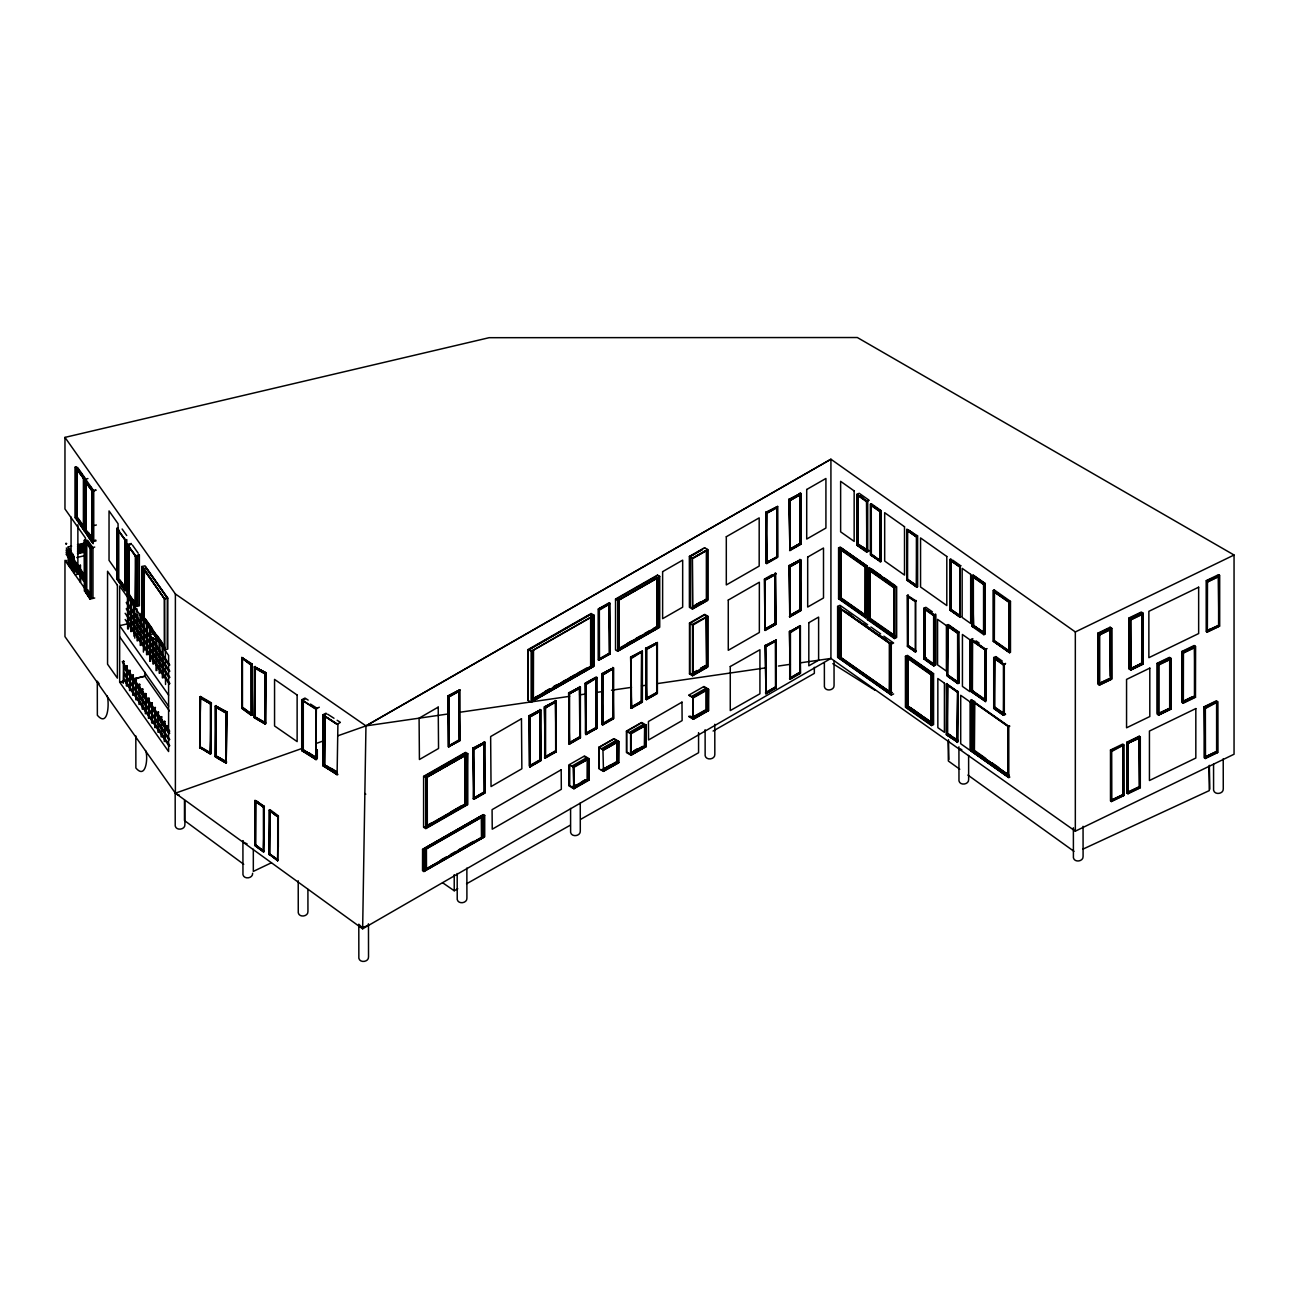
<?xml version="1.0" encoding="UTF-8"?>
<svg xmlns="http://www.w3.org/2000/svg" width="1299" height="1299" viewBox="0 0 1299 1299"><rect width="100%" height="100%" fill="white"/><g stroke="black" fill="none" stroke-linecap="round" stroke-linejoin="round"><path stroke-width="1.5" d="M85.961 539.799L84.403 540.173L84.403 591.094L85.961 590.72M89.988 548.373L91.109 548.292L91.109 598.043L89.988 598.742L84.711 590.769L84.451 540.53M90.037 596.517L85.734 590.412L85.734 540.66L84.744 540.855M94.713 598.011L90.037 599.099L90.037 548.178L94.713 547.074M92.976 597.621L92.976 547.853L87.585 540.222M168.594 706.153L168.594 655.443L119.654 586.028L119.67 682.154L168.594 751.536L168.594 706.153L119.67 636.77M1129.058 668.888L1129.058 617.967L1141.35 612.024L1143.088 613.209L1143.088 664.146L1130.796 670.089L1129.058 668.855M1130.926 669.748L1142.941 663.935L1130.926 669.748L1130.52 619.282M337.789 735.819L365.961 725.881L830.922 459.229L830.922 658.447L362.648 928.817L365.961 725.881L175.381 593.968L64.966 437.39L489.138 337.691L857.34 337.529L1234.05 555.014L1234.05 754.232L1075.328 831.165L830.922 658.447L800.33 662.847M252.639 873.269C253.029 878.416 244.082 879.732 242.962 874.698L242.913 840.648L243.855 842.466L247.054 843.814M1109.882 627.888L1110.791 678.289L1098.792 683.875M1170.756 709.01L1158.74 714.823L1170.643 708.864L1170.756 658.642L1158.448 664.438L1157.198 663.286L1169.49 657.326L1170.902 658.301L1170.902 709.222L1158.611 715.164L1157.198 714.206L1157.198 663.286M1183.34 702.889L1183.438 652.699M1205.488 757.983L1217.488 752.348L1217.309 702.304M1193.96 646.22L1182.204 651.854L1182.204 701.687L1183.243 702.337M66.541 543.729L65.794 543.323L66.558 543.632M66.135 560.762C67.58 562.077 64.95 559.496 66.509 560.697M957.136 741.859L946.419 734.568L957.428 741.469L946.63 734.325L946.419 684.2L957.59 691.912M866.612 551.572L857.031 545.06L857.031 494.692L867.391 501.463L867.391 550.24L858.184 544.037L858.217 495.439M1127.256 793.088L1140.051 787.486L1128.165 793.251M1128.311 793.121L1127.272 792.358L1127.24 742.557L1138.996 736.858L1139.71 737.621L1139.71 787.113L1126.98 793.072L1126.98 742.151L1128.003 742.849L1128.003 793.77L1140.295 787.827L1140.295 736.906L1139.272 736.192L1126.98 742.151M474.021 748.581L473.615 798.706M529.976 766.491L540.546 760.451L540.644 710.196L529.7 716.317L529.7 766.069L540.173 760.077M569.563 743.807L569.563 693.439M586.109 734.081L586.093 684.118M631.574 707.825L630.924 657.424L630.892 707.241L631.769 707.793M646.593 699.154L657.262 693.228L657.262 642.859L645.944 648.753L645.912 698.57L647.016 698.992M765.777 693.487L766.085 646.139M789.922 616.408L789.808 566.396L800.59 560.113L789.662 566.234L789.013 565.568L789.776 616.944L800.72 610.692L800.72 559.772L789.013 565.585M1111.571 801.028L1123.554 795.394L1123.391 745.35M1207.404 631.623L1219.404 625.988L1219.404 575.619M308.172 700.096L304.956 698.05L301.725 699.739L301.725 750.66L315.901 759.444L302.066 750.335L301.871 700.112L316.014 709.319M458.791 690.191L459.7 740.625L448.577 746.746M539.751 710.066L540.27 760.126L539.751 710.066L529.278 716.058L529.278 765.907L530.398 766.329M641.349 651.465L630.892 657.391L642.372 651.189L642.372 702.11L631.428 708.361L630.664 656.985L642.372 651.189M799.811 543.453L799.811 493.62L800.33 543.68L789.76 549.623L789.76 499.855L800.817 493.393L789.126 499.206M799.713 609.832L800.087 560.275M790.425 678.549L790.425 632.223C795.573 627.449 810.43 620.321 789.727 631.817L789.727 678.175L790.75 678.565M1207.599 631.525L1206.625 630.811L1206.592 581.01L1218.803 575.684M263.421 806.89L263.437 851.657L255.14 845.584L255.14 800.752L263.535 807.15L255.578 801.694M277.45 816.373L269.737 810.479L269.737 853.979L278.132 859.987M481.442 816.941L481.62 837.758L481.62 817.347M880.121 511.286L880.154 561.574L870.606 554.852L870.606 504.483L880.901 510.994L871.126 504.678L871.126 554.446M959.734 566.608L959.912 617.139L960.757 616.733M123.226 683.323L123.535 661.061L124.071 681.261M126.376 685.953L126.685 665.689L127.237 685.888M127.107 665.932L126.312 666.046M129.527 690.581L129.851 670.316L130.387 690.516M130.29 670.495L129.429 670.625M132.693 695.209L133.001 674.944L133.553 695.144M133.44 675.139L132.628 675.301M135.843 699.836L136.168 679.572L136.704 699.771M138.896 684.459L139.756 684.394L138.912 684.508L139.009 704.464M142.159 709.092L142.484 688.843L143.02 709.027M142.906 689.071L142.062 689.136M145.326 713.719L145.634 693.471L146.186 713.654M146.056 693.698L145.212 693.715M148.476 718.347L148.8 698.099L149.336 718.298M149.239 698.277L148.427 698.44M151.642 722.991L151.967 702.727L152.503 722.926M154.792 727.619L155.117 707.354L155.653 727.554M157.958 732.246L158.283 711.982L158.819 732.181M158.689 712.225L157.861 712.274M161.108 736.874L161.433 716.61L161.969 736.809M161.855 716.853L161.011 716.902M164.275 741.502L164.6 721.237L165.135 741.437M165.022 721.416L164.177 721.53M994.433 591.954L994.303 640.602L1009.128 650.88M216.137 707.241L226.091 712.826L226.091 761.62L216.186 755.839M865.475 615.304L865.475 566.721M368.104 924.791L368.461 923.8M210.406 703.522L210.422 753.826L199.997 747.412L210.341 753.452M481.442 837.433L425.812 869.21M871.256 505.473L871.32 554.088L880.17 560.924M242.637 658.642L251.113 665.185M255.724 801.629L255.773 844.902M269.9 811.014L277.564 816.633L269.266 810.3L269.169 854.807L269.932 809.65L278.311 815.804L278.311 846.964M840.989 608.922L841.07 657.326M91.904 541.017L84.841 529.927C88.754 539.377 101.988 555.371 84.208 530.089L84.597 478.47L84.597 527.962L76.479 517.083L83.948 527.426M125.548 588.772L118.095 578.428L126.214 589.308L126.214 539.816L124.964 540.027L117.024 528.725L117.219 578.981L124.964 589.827M618.194 650.734L618.194 600.349L659.259 576.886L659.259 627.255L618.194 650.734L618.129 599.927M656.563 576.204L616.408 599.083L617.626 599.732M908.098 596.647L908.098 645.23M609.929 653.884L599.245 659.989L598.612 659.161L598.579 609.361L609.052 603.386L609.572 653.446L599.001 659.389L599.001 609.637L609.929 603.515L610.059 654.095L598.352 659.892L598.352 608.971L609.296 602.72L610.059 654.095M569.774 743.596L568.93 742.979L568.897 693.179L579.744 687.48M602.038 723.9L602.054 674.084L610.757 669.066M630.892 707.241L641.706 701.151L631.785 706.818M767.043 563.019L766.199 562.418L766.166 512.618L777.159 507.195M765.452 692.692L766.053 692.968M984.122 632.727L984.139 584.469L973.162 576.772M528.157 700.437L528.19 649.484L591.142 613.518L594.13 615.255L594.13 666.176L531.145 702.174L528.157 700.437L528.157 649.516L531.145 651.254L531.145 702.174M580.166 687.48L569.644 693.634M613.307 668.336L602.054 674.084M631.314 657.651L642.242 651.53L631.785 658.22M777.435 506.902L766.199 512.65M775.828 573.849L765.127 579.971L764.802 629.918M531.843 701.509L593.448 666.306L593.448 615.937L531.843 651.14L531.843 701.509L593.448 666.306M65.697 543.94L66.395 543.648M972.594 640.553L972.415 690.695L985.6 699.788M916.185 600.999L907.351 595.397L908.358 594.91M907.433 646.106L915.275 651.611L907.563 645.863L907.563 596.062M1206.592 630.843L1209.97 629.187M1111.798 751.407L1123.554 745.025M1127.24 792.406L1139.337 786.674M210.341 703.636L211.088 703.197L200.355 697.433L200.208 747.217L210.682 753.209M251.227 665.137L252.006 664.438L252.006 714.288L242.637 707.419M225.961 712.648L226.724 712.209L215.975 706.445M264.087 806.663L255.984 800.704L263.47 806.955M916.639 536.552L917.338 536.195M254.442 717.535L265.028 723.722L264.947 673.548M269.672 854.222L277.742 860.847M870.606 554.852L871.142 554.121L879.991 560.34L880.251 511.579L870.882 504.808L870.882 554.559L881.095 561.525L870.492 555.063L870.492 504.142L871.337 503.736L881.095 510.621L881.095 561.525M907.335 530.008L907.189 579.857L916.591 586.791L907.124 579.955M123.957 661.305L123.113 661.353M136.59 679.815L135.729 679.815M152.373 702.954L151.528 702.97M155.49 707.646L154.695 707.646M1182.204 701.687L1192.287 696.784M925.164 609.312L925.164 657.911L934.03 664.13M947.117 625.095L947.117 676.016L957.85 683.566L958.987 683.03L958.987 632.11L948.238 624.559L947.117 625.095L958.759 632.483L948.481 625.257L947.669 625.891M947.328 675.707L957.736 683.209L947.393 675.61L947.393 625.793M924.32 608.825L924.32 658.642L933.689 665.591L924.255 658.755M1111.441 628.748L1111.554 679.004L1099.539 684.817L1099.539 634.448L1111.554 628.619M424.854 870.768L424.854 849.725L424.854 870.768L484.04 837.059L484.04 815.902L483.683 837.157M225.961 762.464L215.618 756.424L215.455 706.283M264.834 722.504L264.801 673.921L265.71 673.093L255.335 667.053L254.961 717.097L265.71 722.942L254.977 716.788M66.314 548.016L85.474 576.48M916.558 536.909L907.546 530.755L916.444 536.974L916.444 585.557L907.546 579.338L917.338 586.044L917.321 536.243M1009.209 651.903L993.735 641.024L993.735 591.224M367.471 925.7L362.941 927.389M971.311 691.539L971.311 639.822L971.311 691.539L985.227 701.314L985.21 649.646L987.078 648.623M880.072 561.2L870.736 554.641M959.734 616.408L950.251 610.075L959.799 616.781L959.799 566.413M890.172 693.617L839.333 657.424L838.91 607.77L838.91 657.57L890.172 693.617L890.481 643.622M251.178 714.629L252.006 714.288M263.372 851.316L255.253 845.389L255.611 800.931M316.859 759.395L302.066 750.335M840.534 548.259L840.567 598.125L840.599 548.519M993.508 641.203L993.508 590.818L1009.404 602.038L1009.355 652.342L993.508 641.203L1009.307 652.13M915.21 651.254L907.806 645.652L916.201 650.815M692.692 625.03L692.724 675.383L707.598 666.89L707.598 616.522L692.676 625.241M957.655 682.819L947.588 675.496L947.815 625.826M659.259 576.886L658.95 627.206L618.324 650.426M467.023 804.519L467.315 754.199L467.023 804.519L426.251 828.031L426.348 777.435L466.763 754.703L466.763 804.503L426.348 827.187M657.473 575.1L659.713 576.35L659.713 627.271L617.723 651.27L615.531 649.987L615.547 599.05L657.521 575.067M973.308 575.749L984.642 583.982L984.869 633.327M907.676 656.547L928.233 670.593M69.724 549.104L69.35 566.169L69.708 549.136M70.812 550.971L71.007 567.825M71.575 552.724L71.818 569.709L71.737 552.806M73.28 554.478L72.923 571.479M74.027 556.329L74.465 573.216L73.978 556.313M68.051 564.318L68.506 547.317M70.455 567.858L70.877 550.841M80.035 565.179L80.684 581.952M934.29 615.369L924.141 608.5L924.141 658.869M265.028 723.722L254.604 717.308L265.922 723.624L265.922 672.703L254.328 666.825L254.328 717.746L265.158 724.063L265.922 672.703L254.328 666.825M225.847 761.62C211.071 752.673 213.085 756.229 226.042 762.838L226.042 712.453L215.553 706.429M972.951 576.155L972.951 625.306L984.366 632.613M1004.111 664.698L993.832 657.911L993.832 708.28L1003.38 714.986L994.011 708.036L1003.672 714.401L1003.965 664.585L1003.965 714.077L994.482 707.728L994.742 658.106L994.482 707.728M153.266 633.344L149.304 635.893L158.689 641.316M933.64 665.202L933.64 615.385M316.339 758.697L302.164 750.237L316.339 758.697L316.388 750.546M336.896 774.123L323.727 765.079L322.931 765.598L336.944 774.561L323.126 765.452L322.931 715.229L337.172 724.371L323.727 715.327M985.6 649.695L971.538 640.196L971.814 691.198L985.373 700.729L971.814 691.198M1009.307 602.168L994.303 592.019L1008.998 602.346L1008.998 650.929M707.5 600.235L707.5 549.867L707.5 600.235L692.594 608.5M593.448 615.937L593.01 666.29M866.904 551.182L857.226 544.817L866.904 551.182L866.563 501.576M423.912 871.532L423.912 850.147L422.581 849.319L422.532 870.736L423.912 871.532L484.706 836.8L484.706 815.399L483.277 814.635M591.061 613.55L591.061 619.428M704.561 547.723L707.663 549.493L707.663 600.414L692.464 609.101L689.396 607.315L689.396 556.394L704.594 547.707M423.831 869.762L424.643 870.086M200.501 696.491L199.721 747.851L200.501 696.491L211.315 702.808L210.552 754.167L199.835 747.639L199.835 697.271L210.519 703.62M200.371 698.294L210.47 703.814L200.127 697.579M265.077 673.726L254.913 667.556M254.977 668.206L264.931 673.856M211.315 702.791L210.552 754.167M215.342 705.942L226.935 711.82L226.172 763.179L215.342 756.862L215.342 705.942L226.302 712.469M215.991 707.322L225.847 713.021M226.935 711.803L226.172 763.179M200.371 746.893L210.227 752.608M254.328 717.746L255.107 666.387M210.422 753.176L211.088 703.197M215.342 756.862L216.137 705.519L216.121 756.424M765.939 512.228L777.646 506.415L777.646 557.336L766.702 563.587L765.939 512.212L766.702 563.587M777.646 506.415L766.589 512.878L766.589 562.629M790.019 549.574L789.354 499.595L799.811 493.62M790.019 500.066L800.704 493.734L800.704 544.102L789.581 550.24M448.123 695.728L459.814 689.899L459.814 740.836L448.106 746.633L448.106 695.712L448.756 746.129L459.326 740.186M598.352 608.971L610.059 603.158M776.981 507.779L766.8 513.235L777.37 507.097L777.516 557.125M800.168 494.757L790.214 500.407L790.247 549.022L800.168 543.355L790.117 548.941M457.069 691.117L448.35 696.102L449.016 746.081M598.612 609.41L609.783 603.84M448.756 696.378L459.814 689.899M615.531 599.066L617.723 600.349L659.713 576.35M459.164 691.279C427.079 709.205 481.88 677.493 449.097 696.556M618.584 650.133L618.584 600.317L658.707 577.389L658.707 627.206L618.275 649.873M707.208 550.191L707.208 599.992L692.692 608.289L692.221 558.229L707.663 549.493M707.5 549.867L692.464 558.538L706.364 550.727L706.364 599.31L692.578 607.185M531.145 651.254L594.13 615.255M766.166 562.467L777.37 556.898L766.41 563.246M598.579 659.21L609.393 653.121L609.215 604.279L599.342 610.124L599.456 658.772M598.352 659.892L609.783 653.657M627.157 643.557L632.402 640.569M635.893 638.572L641.138 635.568M644.629 633.571L649.873 630.583M653.365 628.586L656.856 626.589M789.889 550.565L789.126 499.189L789.889 550.565L800.817 544.313L800.817 493.393M459.018 691.198L459.132 739.845L449.243 745.529L449.243 696.946M598.823 660.006L609.848 653.77M618.86 648.51L656.985 626.768L656.985 578.169M695.485 604.912L700.664 601.957M658.025 626.946L618.129 649.419L658.025 626.946L658.025 577.438M692.919 606.519L700.973 601.924M449.21 746.519L459.537 740.398L459.408 690.548M544.573 691.734L549.818 688.746M553.309 686.749L556.8 684.752M533.012 698.716L538.208 695.744M541.634 693.747L550.321 688.827M553.747 686.83L558.976 683.875M562.402 681.878L565.909 679.913M569.368 677.932L574.564 674.977M577.99 672.963L586.677 668.043M658.707 627.206L617.009 650.231M532.85 698.927L541.439 694.023M546.587 691.084L550.013 689.12M560.307 683.225L570.602 677.347M574.044 675.383L577.47 673.418M692.221 607.981L706.721 599.7M590.639 617.756L590.639 666.355L533.386 698.943L533.499 650.409M591.289 616.376L591.662 666.095L531.876 699.82M592.1 666.095L592.1 616.343L592.636 666.355L532.444 700.762L531.876 650.328M772.142 574.694L764.332 579.175L765.095 630.518L776.023 624.283L775.259 572.908M764.965 579.825L776.023 573.346M789.906 615.937L789.24 565.974L799.713 559.983M645.684 648.331L657.375 642.518L657.375 693.439L646.447 699.69L645.684 648.315L646.447 699.69M689.493 673.97L689.493 623.049L704.691 614.362L707.76 616.148L707.76 667.069L692.562 675.756L689.477 673.921M800.72 559.772L789.24 565.974M601.81 673.661L613.501 667.848L613.501 718.769L602.574 725.021L601.81 673.645L602.574 725.021M691.409 622.465L704.35 615.06L705.893 616.051M764.559 579.549L775.535 574.142M544.476 706.753L556.183 700.94L556.183 751.861L545.239 758.113L544.476 706.753L545.239 758.113M568.67 692.789L580.377 686.976L580.377 737.897L569.433 744.148L568.67 692.773L569.433 744.148M596.111 677.023L585.199 683.258L585.963 734.601L596.891 728.366L596.891 677.445L585.199 683.242L585.833 683.907L596.777 677.786L586.32 684.476M645.912 648.721L656.758 643.021L656.888 692.805L646.317 698.748L646.317 648.98M765.176 580.182L775.373 574.726M529.066 715.668L540.757 709.855L540.757 760.776L529.83 767.027L529.05 715.652L529.7 716.317M646.447 648.769L657.375 642.518M790.003 566.721L799.924 561.054M423.588 776.364L465.578 752.365L467.786 753.664L467.786 804.584L425.796 828.567L423.588 827.284L423.62 776.364L425.796 777.646L425.796 828.567M473.145 747.948L484.836 742.135L484.836 793.056L473.908 799.307L473.145 747.932L473.908 799.307M545.807 757.414L544.703 756.992L544.703 707.143L555.176 701.168C550.581 705.86 533.369 714.206 555.517 702.321M596.891 677.445L585.963 683.68L585.963 734.601M602.444 674.311L613.501 667.848M800.054 561.136L790.117 566.786L790.133 615.385L800.054 609.718L790.003 615.32M474.476 798.609L473.372 798.187L473.372 748.338L484.202 742.638M540.757 709.855L529.83 716.09L529.83 767.027M545.239 707.192L556.183 700.94M569.319 693.439L580.377 686.976M657.115 643.2L646.529 649.354L656.726 643.882L656.726 692.481L646.675 698.066M424.481 776.38L464.669 753.42L465.724 754.167M473.908 748.386L484.836 742.135M544.736 707.192L556.053 701.281L556.053 751.666M613.242 668.53L602.931 674.895M473.778 748.597L484.722 742.476L474.265 749.166M540.546 710.342L529.911 716.675L540.108 711.219L530.187 716.886L530.187 765.484M569.53 693.812C600.966 676.633 547.545 705.925 579.37 687.203L579.89 737.264L568.67 743.71M484.056 743.434L474.135 749.101L484.186 743.499L484.186 792.098L474.265 797.765M431.365 774.269L434.808 772.304M438.25 770.339L464.084 755.58M707.76 616.148L691.896 624.657M425.796 777.646L467.786 753.664M467.315 754.199L426.397 777.63M764.965 629.577L775.909 624.072L764.786 630.194M765.079 629.755L775.763 623.845L775.633 573.996M789.662 615.986L800.314 610.157L800.444 560.437M789.37 616.538L800.59 610.481L789.597 616.668M568.897 743.028L579.533 736.874M530.041 765.403L540.108 759.801M545.466 756.489L555.696 751.228L555.55 701.444M569.79 742.606L579.711 736.939M585.833 733.659L596.403 727.716L595.884 677.721L585.427 683.647L585.427 733.48L586.531 733.919M602.444 724.079L613.014 718.136L613.014 668.628M630.664 707.906L641.966 701.59L642.096 651.871M645.684 699.235L657.115 693M602.671 724.322L613.242 718.331L612.868 668.352M631.022 707.955L642.161 701.785L642.242 651.53M646.025 699.284L657.262 693.228M696.913 670.463L692.14 673.532M700.388 668.465L705.601 665.494M473.94 798.252L483.829 792.179M544.476 757.674L555.907 751.439M568.913 743.678L580.101 737.459L580.101 687.658M585.54 734.211L596.891 728.366M602.265 724.696L613.388 718.558L613.388 668.189M642.242 701.898L630.908 707.89M700.746 668.595L705.925 665.64L700.794 668.628M473.145 798.853L484.43 792.536L484.576 742.817M544.947 757.788L555.972 751.553M569.254 743.889L580.166 737.572M585.784 734.341L596.777 728.154M425.309 826.635L424.4 827.138L425.634 826.83M428.232 824.865L431.739 822.868M450.948 811.891L461.421 805.9M473.486 798.901L484.722 792.845L473.729 799.047M529.635 766.751L540.546 760.451M706.461 665.965L692.676 673.84M706.624 666.192L706.234 616.457L706.624 666.192L691.896 674.165M465.724 803.919L426.202 826.732L466.081 804.243L465.805 754.589M692.318 674.619L706.818 666.338L707.306 616.83L707.306 666.631L692.789 674.944L692.789 625.128M466.763 804.503L425.065 827.528L426.299 827.219M765.241 645.473L776.234 640.001L776.234 687.869L765.955 693.747L765.225 645.457L765.955 693.747M789.516 631.444L800.395 626.037L800.395 673.402L790.214 679.215L789.5 631.444L790.214 679.215M765.842 646.074L776.234 640.001M800.395 626.037L790.101 632.061L790.101 678.338L799.437 672.573M775.779 640.732L765.452 645.83L776.12 640.326L776.12 687.674L766.069 693.422M775.974 640.634L766.037 646.415L775.617 641.284M790.555 632.581L800.2 626.508L800.281 673.207M626.427 731.142L641.641 722.471L646.236 725.151L646.236 746.552L631.038 755.222L626.443 752.543L626.427 731.142L631.038 733.838L646.236 725.151M598.855 747.315L614.07 738.644L618.681 741.323L618.681 762.724L603.483 771.395L598.871 768.716L598.855 747.315L603.483 750.01L618.681 741.323M626.816 731.223L641.316 722.926L643.622 724.274L629.122 732.571L626.735 731.175L626.735 752.121L629.609 753.793M599.164 747.347L613.713 739.034L616.067 740.446L601.567 748.744L599.245 747.396L599.245 768.294M422.532 849.351L483.325 814.603M423.912 850.147L484.706 815.399M424.578 849.887L484.04 815.902M708.036 710.423L707.046 689.103L692.123 696.962L708.036 689.509M571.982 766.085L586.482 757.804L584.177 756.456M616.603 740.917L602.265 749.117L617.187 741.258L617.187 762.042L602.265 769.901M644.645 745.935L644.742 725.086L629.836 732.945L645.733 725.491M692.984 697.336L706.948 689.558L706.948 709.952M632.418 732.327L644.645 725.524L644.483 745.837L630.681 753.712L630.681 733.318L630.681 753.712M618.178 741.664L602.947 749.539L603.483 771.395M708.54 689.184L693.341 697.855L688.73 695.176L703.944 686.489L708.54 689.184L708.54 710.569L693.341 719.256L688.73 716.561M588.593 759.006L572.697 766.459L587.603 758.6L587.505 779.465L573.265 787.584L569.595 785.635L569.676 764.738M603.288 749.588L615.353 742.687M573.72 766.93L573.72 787.34L573.541 766.832L587.505 759.054M603.645 750.043L618.503 741.534L618.503 762.692L603.564 770.989M569.303 786.074L569.303 764.689L573.898 767.368L589.096 758.681L589.096 780.066L573.898 788.753L569.303 786.074L569.287 764.673L584.501 756.002L589.096 758.681M689.818 716.593L690.516 716.999M690.548 716.187L691.247 716.593M627.531 752.576L628.229 752.982M440.946 859.97L446.077 857.048M450.298 854.628L455.576 851.608M459.083 849.611L473.469 841.395M457.264 850.861L460.755 848.896M691.214 717.405L691.912 717.811M423.701 870.509L425 869.762M423.912 870.622L482.627 836.962M633.961 750.708L637.176 748.857M692.351 717.373L706.185 709.514L706.185 689.12M483.033 837.206L483.033 816.308L483.309 837.303L423.49 870.379L425.423 870.005M692.399 717.405L707.046 709.887L692.708 718.087L689.12 716.139M630.047 753.339L642.583 746.438M602.541 769.56L611.163 764.624M576.35 784.905L572.291 786.609M581.53 781.949L584.972 779.968M603.856 768.992L616.603 761.701M572.145 787.503L585.443 779.968M618.503 741.534L618.259 762.594L602.947 770.437L618.503 762.692M708.117 710.439L708.377 689.379L708.377 710.537L693.504 719.045M573.979 788.347L588.691 779.936L588.934 758.892L588.934 780.049L587.862 779.514L573.362 787.795L574.061 788.542M645.83 746.422L646.074 725.362L646.074 746.519L631.217 755.011M790.425 677.705L799.648 672.427M789.5 678.792L800.135 672.996L789.841 678.841M766.069 692.805L775.617 686.96M765.842 692.854L775.974 687.463M765.566 693.374L776.039 687.561M713.102 731.045L814.343 673.385L814.343 667.296M75.651 517.57C93.073 542.284 80.246 526.923 76.3 517.408L83.363 528.498M442.602 882.735L454.228 890.757L457.751 888.776M466.536 883.807L570.245 825.222M580.799 819.263L698.57 752.738L698.57 732.62M84.711 590.769L90.037 599.099M83.461 525.803L77.144 516.937L77.193 468.322L81.869 474.054M947.393 675.61L948.124 626.215L957.948 633.116L947.328 625.598M303.641 699.706L305.281 698.846M303.008 701.005L303.008 749.588L316.128 757.837M301.725 699.739L316.047 708.897L319.294 707.208M337.919 774.513L322.769 765.777L322.769 714.84L326.049 713.183M324.701 714.807L326.325 713.963M337.919 723.592L337.091 774.935M338.357 723.559L339.981 722.699M302.878 749.815L316.794 758.259L302.878 749.815L303.284 700.112L303.284 749.604M301.725 750.66L302.537 750.237M316.534 757.626L317.037 749.734M323.922 764.932L324.328 715.213L323.922 764.932L337.431 773.571M315.901 759.444L316.339 708.945M586.19 732.993L596.209 727.375M766.166 692.221L775.584 686.944L775.487 641.219M932.097 723.722L907.969 706.153M448.236 713.947L365.961 725.881L830.922 459.229L1075.328 631.947L1234.05 555.014M1097.866 633.181L1110.158 627.222L1111.7 628.278L1111.7 679.215L1099.409 685.158L1097.866 684.102L1097.866 633.181L1099.409 634.237L1099.409 685.158M1206.333 580.604L1218.608 574.645L1219.534 575.278L1219.534 626.199L1207.242 632.158L1206.333 631.525L1206.333 580.604L1207.242 581.221L1207.242 632.158M1099.766 684.232L1098.158 683.388L1098.126 633.587L1108.193 628.7M1206.625 581.043L1219.534 575.278M1219.306 575.766L1207.323 581.725L1218.559 576.285M1111.7 628.278L1099.62 634.626M1132.176 618.486L1142.324 613.826M1130.747 619.428L1143.088 613.209M1207.632 582.001L1218.787 576.594M1099.409 634.74L1111.359 628.943L1111.359 678.744L1099.263 684.2L1111.116 678.565M1130.731 619.623L1142.941 613.55L1142.941 663.935M1099.685 634.919L1110.775 629.479M1131.023 619.834L1142.178 614.427M1218.787 625.192L1207.485 630.47M1099.409 683.323L1110.58 677.948L1110.548 629.333M1206.333 631.525L1218.852 625.436M1130.016 668.693L1131.056 669.099M1206.885 631.72L1219.306 625.858M1130.861 668.579C1166.161 651.367 1106.05 680.838 1142.747 663.675L1142.454 613.713L1142.454 663.464M1181.96 651.448L1194.236 645.489L1195.486 646.35L1195.486 697.271L1183.21 703.23L1181.96 702.369L1181.96 651.448L1183.21 652.309L1183.21 703.23M1159.13 662.863L1169.214 657.992M1170.902 658.301L1158.611 664.244L1158.611 715.164M1183.21 652.309L1195.486 646.35M1158.432 664.585L1170.578 658.95L1170.578 708.751L1170.578 658.95M1158.903 664.958L1170.009 659.519M1183.535 653.024L1194.674 647.633M1183.048 702.239L1194.853 696.524L1195.177 647.016L1183.113 652.699M1158.627 714.255L1170.334 708.588M1182.642 702.662L1182.837 702.791M1183.227 702.369L1195.177 696.816L1194.593 646.642M1183.357 702.694L1195.242 696.93L1195.356 646.691L1183.259 652.65M1110.499 750.026L1122.774 744.051L1123.7 744.684L1123.7 795.605L1111.408 801.564L1110.483 800.931L1110.483 750.01L1111.408 750.643L1111.408 801.564M1110.775 750.449L1122.953 745.09L1122.953 794.858L1111.246 800.525L1110.742 750.416L1111.246 800.525M1111.246 750.773L1123.7 744.684M1127.24 742.557L1140.295 736.906M1128.019 743.32L1140.165 737.247L1127.987 743.142L1139.532 738.205M1204.124 706.77L1216.416 700.811L1217.618 701.639L1217.618 752.559L1205.342 758.519L1204.124 757.674L1204.124 706.753L1205.342 707.598L1205.342 758.519M1211.723 704.383L1205.017 707.63L1205.017 757.382L1204.384 707.159L1216.14 701.46L1217.001 702.321M1217.618 701.639L1205.245 707.841L1205.391 757.626L1217.098 751.959M1205.667 708.328L1217.488 701.98L1217.374 752.218L1204.871 757.707M1128.376 792.195L1139.532 786.804M1123.229 795.037L1111.765 800.947M1111.035 801.126L1123.456 795.28L1123.456 745.171M1205.667 756.911L1216.773 751.488M1206.69 756.57L1217.001 751.829M271.459 862.747L253.321 871.402L253.321 849.189M866.693 552.124L856.934 545.271L856.934 494.351L859.191 493.279L868.966 500.147L866.693 501.203L866.693 552.124L868.95 551.068M857.73 495L857.73 544.508L866.936 550.971L867.229 501.349L856.934 494.351M868.722 500.57L867.586 501.105L867.586 550.857L868.722 550.321M866.677 501.852L857.226 495.016L857.6 544.638M871.109 505.538L880.121 511.709M881.095 510.604L880.251 510.994L880.251 561.931M867.342 617.074L865.719 617.837L838.586 598.774L838.586 547.853L840.209 547.09L867.342 566.153L867.342 619.477L894.459 638.54L896.602 637.533L896.602 586.596L893.842 587.749L867.911 569.498L869.047 569.059L895.076 587.132M840.047 548.487L839.17 548.795L839.17 598.644L865.134 616.895L865.913 616.424L840.047 598.238L840.047 548.487L865.913 566.673M857.908 544.167L866.758 550.403M906.946 529.342L917.549 535.821L917.549 586.742L916.704 587.132L906.946 580.263L906.946 529.342L916.899 536.438L916.623 586.141M908.001 529.683L912.661 532.915L907.579 529.895L907.579 579.646M917.549 535.805L916.704 536.211L916.704 587.132M839.17 548.795L865.134 567.062L866.189 566.494L841.996 549.737M867.342 566.153L865.719 566.916L838.602 547.902M869.486 567.533L867.342 568.589L894.459 587.619L894.459 638.54M870.249 569.823L870.249 618.405L894.93 635.666M838.586 598.774L839.804 598.206M840.047 598.238L839.17 598.644M866.839 616.392L867.034 566.218L840.502 547.561L840.567 598.125L866.189 616.002M839.381 598.823L839.966 599.229M839.625 598.709L840.209 599.115M840.68 599.732L841.265 600.138M840.924 599.618L841.508 600.024M841.963 600.641L842.548 601.047M842.207 600.511L842.791 600.934M843.506 601.421L844.09 601.827M844.788 602.33L845.373 602.736M893.615 693.942L891.276 695.046L837.628 657.343L837.628 606.422L839.982 605.302L867.635 624.738M846.087 603.239L846.672 603.645M840.031 607.331L841.216 606.763M847.37 604.149L847.955 604.555M960.757 565.812L959.912 566.218L959.912 617.139L950.154 610.27L950.154 559.349L950.982 558.943M906.946 580.263L907.774 579.874M951.209 559.69L950.722 609.604M950.754 560.762L959.652 566.965M865.702 615.206L841.102 597.897L841.151 549.282M907.92 596.728L915.519 601.616L907.433 595.738M867.342 619.477L869.047 618.811L894.93 636.997L893.842 637.517L867.911 619.347L867.976 569.563M867.959 619.607L868.528 620.013M869.242 620.516L869.827 620.922M916.363 600.544L915.357 601.031L915.357 651.952L916.363 651.465M971.749 575.652L973.081 574.986L985.178 583.478L985.178 634.058L983.846 634.691L971.749 626.167L971.749 575.619L984.366 584.371M973.13 576.074L972.042 576.383L972.009 625.842L984.236 633.587L984.366 584.177L972.707 576.074L972.707 625.485L984.236 633.587M973.341 576.675L973.389 624.9M933.802 665.949L933.802 615.012L935.653 614.135L935.653 665.056L933.802 665.949L924.027 659.08L924.027 608.159L925.878 607.283L932.406 611.861M924.839 609.475L933.705 615.694M985.178 583.478L983.846 584.112L983.846 634.691M973.682 627.125L972.009 576.334L983.57 584.501L984.528 584.095M839.69 657.44L890.594 692.87L839.69 657.44L839.998 607.802L839.998 657.294M840.664 657.667L840.664 609.085L889.328 643.281L889.328 691.88M933.949 615.336L933.949 664.828L924.742 658.349L924.742 608.858L924.969 658.252M934.484 615.012L935.459 614.524L935.459 664.374L934.484 664.763L934.484 615.012L929.824 611.732M950.154 610.27L950.982 609.864M993.329 590.428L994.271 589.973L1010.476 601.372L1010.476 652.293L1009.534 652.731L993.329 641.349L993.329 590.428L1009.615 601.908L1010.102 651.448M994.011 591.354L999.288 594.081M891.195 643.281L892.364 642.729M837.628 606.422L891.276 644.125L893.615 643.005L883.856 636.153M959.912 615.58L950.754 609.345L960.546 616.051M907.92 645.327L915.357 650.344M947.832 626.508L957.623 633.327L957.623 681.926M907.351 595.397L907.611 646.204M1010.476 601.372L1009.209 602.103M905.452 656.352L907.449 655.346L933.559 673.694L933.559 724.615L931.545 725.573L905.435 707.224L905.435 656.304L931.545 674.652L933.559 673.694M927.177 670.771L932.097 674.23L931.951 724.079L930.945 724.566L905.988 707.094L905.988 657.245L907.059 656.823L907.059 706.591L906.02 707.354L906.881 707.598M958.987 632.11L957.85 632.645L957.85 683.566M971.749 626.183L973.081 625.55L973.227 575.343L985.048 583.657L985.048 633.685M972.334 626.41L972.529 626.313M972.902 626.816L973.113 626.719M973.227 627.027L973.487 627.206M924.742 658.349L934.176 664.715M925.164 658.22L926.106 657.781M924.027 659.08L925.878 658.203M985.795 701.509L971.149 691.717L971.149 639.433L972.854 638.621M984.528 633.246L973.308 625.209M971.944 640.261L972.155 690.987L985.356 700.518M972.139 640.927L985.113 649.971M993.329 641.349L994.271 640.894L994.303 590.006M840.031 657.083L889.62 691.734L890.156 643.037M891.195 693.049L892.364 692.481M906.053 657.31L930.961 674.798L932.357 674.116M1005.588 714.353L1003.494 715.343L993.719 708.475L993.719 657.554L995.83 656.563L1002.341 661.142M996.041 657.31L994.985 657.814L1004.306 664.357L1004.306 714.109L1005.361 713.606M994.661 658.804L1003.526 665.039M957.818 742.151L946.305 734.763L946.89 683.55M947.458 684.362L947.15 734L957.769 741.112L957.769 691.62L947.458 684.362L947.15 734M947.653 684.963L947.653 733.545L957.931 740.495L953.645 737.475M907.563 708.085L908.131 708.475M908.813 708.962L909.365 709.351M1003.413 664.682L1005.588 663.416M1004.306 664.357L1005.361 663.854M957.818 691.23L957.233 742.443M957.769 691.62L957.071 741.664M957.184 692.107L946.63 684.524L947.003 734.13M973.162 690.548L972.318 690.954L985.876 700.486L985.876 649.386L972.318 639.855M1009.826 777.062L1008.738 777.581L971.003 751.049L971.003 700.129L972.09 699.625M973.601 700.875L973.065 750.627L1009.193 775.389M924.06 668.644L908.196 657.586L908.196 706.185L931.951 722.78M994.661 707.403L1004.306 714.109M947.263 733.724L957.769 741.112M947.653 733.545L950.787 735.478M1007.813 726.206L1007.975 774.707L973.584 750.725L973.747 702.061L973.584 750.725M1009.193 725.897L1008.056 726.547L1008.056 776.364L972.707 750.692L971.993 701.2L972.707 750.692M1009.826 726.141L1008.738 726.661L971.003 700.129M971.003 751.049L972.09 750.546M973.065 750.627L981.687 756.05M80.489 565.13L80.116 582.066M1082.928 849.14L1209.255 790.62L1208.963 766.329M241.825 657.473L252.201 664.065L252.217 714.97L251.357 715.359L241.825 708.393L241.825 657.473L251.551 664.666L241.923 657.814L241.923 708.199L251.243 715.018L251.178 664.828M252.217 664.049L251.357 664.438L251.357 715.359M242.458 707.452L251.113 713.784M242.28 707.793L252.217 714.97M255.042 800.444L264.282 806.306L263.535 851.965L255.042 845.763L255.042 800.444L263.713 806.841M264.282 806.289L263.535 851.965M256 845.032L264.282 851.608M263.47 851.072L255.578 844.935M278.311 815.788L277.548 860.945M866.677 566.315L842.142 549.396M302.164 700.437L302.683 749.961M86.952 541.18L92.862 548.194M776.802 556.313L776.851 507.698M775.178 623.26L775.243 574.645M641.527 701.087L641.576 652.471M612.657 717.746L602.655 723.462L602.898 674.879L612.657 668.969M596.062 727.343L596.111 678.727M994.011 658.236L994.352 707.858M302.115 748.419L175.381 793.186L64.966 636.624L64.966 560.389L85.442 589.405M317.135 743.125L322.769 741.128M135.291 605.919L135.908 555.972L127.578 545.174M867.034 566.218L840.599 547.837M1111.635 799.892L1122.921 794.582M164.275 598.677L143.604 567.874M135.908 605.724L127.578 594.991L135.226 606.357L127.351 595.169L127.351 544.801L135.291 556.102L136.525 555.891L136.525 605.383L128.406 594.504L128.406 545.921M85.734 590.412L84.744 590.655L90.151 598.319M76.771 557.563L84.646 555.663M84.419 529.099L83.396 529.342L75.326 517.911L75.326 466.974L76.349 466.747M79.174 470.758L76.495 467.802L76.495 517.294L83.526 526.42M77.144 468.338L79.288 471.293M84.419 478.178L83.396 478.422L83.396 529.342M87.91 478.568L83.867 479.51L92.343 491.395L92.489 539.946L85.02 529.619M95.98 489.999L91.937 490.941L91.937 541.878L95.98 540.92M86.043 479.883L93.739 490.795L95.769 490.324M92.343 491.395L93.155 490.99L92.635 540.611L85.036 529.83L85.036 480.321M75.326 517.911L76.349 517.668M94.437 525.446L96.37 524.991M85.036 529.83L86.205 529.391M75.423 517.749L75.423 467.38L83.98 478.552L83.867 530.43L84.89 530.203M126.019 590.444L124.996 590.688L116.942 579.24L116.942 528.32L117.949 528.076M118.095 529.131L118.095 578.64M118.095 529.83L118.241 578.396M118.745 529.683L118.794 578.266M86.773 540.595L86.773 590.087M86.091 541.374L89.956 547.236M95.769 540.075L93.739 540.563L93.739 490.795M67.743 547.041L71.624 546.132M77.453 544.768L85.214 542.95M77.794 545.271L85.555 543.453M77.453 546.879L85.214 545.06M77.778 547.382L85.555 545.564M77.453 548.974L85.214 547.155M77.778 549.477L85.555 547.658M126.019 539.523L124.996 539.751L124.996 590.688M77.437 551.085L85.214 549.25M77.778 551.588L85.539 549.753M77.437 553.179L85.214 551.361M77.778 553.683L85.539 551.864M135.226 555.988L139.366 554.884L139.366 605.805L135.323 606.763L127.253 595.315L127.253 544.395L131.329 543.485M128.406 545.223L128.926 594.601M129.429 544.784L131.459 544.297M129.072 545.759L129.072 594.341L134.349 601.746M75.131 574.791L77.875 574.142L77.875 524.699M141.851 566.51L145.001 565.828L167.782 598.141L167.782 649.062L164.664 649.792L164.664 598.871L141.851 566.51L142.63 617.252M116.942 579.24L117.949 579.013M128.406 594.715L129.591 594.276M127.253 595.315L128.276 595.088M164.323 598.368L164.421 649.159L142.094 617.512L142.094 567.143L142.468 617.561L164.746 648.315L142.971 617.463L142.468 567.76M165.671 598.336L167.311 597.978L167.246 647.73M164.664 598.871L167.782 598.141M143.507 617.626L143.621 569.011L143.507 617.626L164.21 646.983M143.686 620.029L119.654 625.663L168.594 695.079M119.654 682.137L144.887 676.194L169.373 710.91M119.67 682.154L144.871 676.243L144.887 672.249M84.159 480.078L92.538 491.087L92.538 540.839M950.397 560.048L950.397 609.848L959.799 616.781M971.425 751.066L1008.333 777.013L971.425 751.066L971.425 700.697L971.782 751.001M75.651 467.754L83.948 478.828M84.208 480.289L84.841 529.927M117.267 529.099L125.548 540.173M87.699 589.649L90.021 594.114M460.171 712.209L569.628 696.329M579.581 694.884L585.557 694.007M597.508 692.286L601.518 691.701M611.52 690.24L631.509 687.35M641.511 685.888L645.506 685.32M657.505 683.566L766.394 667.767M778.442 666.03L790.377 664.292M73.166 554.381L73.377 571.284M1205.456 756.765L1216.627 751.374L1216.611 702.775M1183.308 701.46L1194.674 696.215L1182.869 702.077L1182.869 652.325M1158.432 713.378L1170.058 708.134L1158.123 713.963L1158.205 664.211M1004.111 713.492L994.92 707.273M425.812 848.734L426.251 869.145M1122.791 794.485L1122.791 745.902M122.544 661.792L123.08 661.435M838.228 657.473L838.228 607.104L838.228 657.473L890.692 694.364L890.692 643.979L838.228 607.104M179.311 795.102L176.989 794.42L175.17 791.919L175.219 825.985C176.323 831.019 185.286 829.704 184.896 824.54L184.864 800.509M596.501 678.078L596.631 727.927L586.304 734.049M1194.463 696.069L1194.463 647.47M957.769 681.845L947.864 675.074L958.987 683.03M950.917 609.28L950.982 560.519L959.912 566.786L950.332 559.853M1169.685 707.923L1169.685 659.145M91.856 491.103L91.856 541.472M125.013 539.946L124.915 590.282M658.707 577.389L658.317 626.995M466.763 754.703L466.373 804.308M961.845 749.799L959.864 748.662M361.723 927.177L358.8 924.222L358.849 958.272C359.953 963.306 368.916 961.991 368.526 956.827L368.478 924.791M1141.707 662.734L1141.87 614.216M1139.986 737.572L1139.986 787.373L1128.246 793.056M602.671 674.457L602.687 724.68M645.733 746.405L630.502 754.264L631.217 754.703M790.247 500.424L800.038 494.692M800.817 544.313L800.054 492.938M790.23 549.997L800.411 543.794M766.41 562.987L766.848 512.959M775.016 573.638L775.389 623.617M800.72 610.692L799.94 559.317M689.396 556.394L692.464 558.18L692.464 609.101M764.575 629.349L765.436 629.966M706.136 599.31L691.799 607.51M657.343 578.38L657.262 626.914M800.395 673.402L799.681 625.631M689.493 623.049L692.562 624.835L692.562 675.756M775.682 687.22L775.633 640.472M619.168 600.106L619.25 648.737M691.393 674.084L689.85 673.191L689.85 623.439M646.772 649.532L646.805 698.148M706.948 689.558L706.77 709.855M630.664 656.985L631.428 708.361M689.12 695.241L691.425 696.589L705.925 688.308L703.587 686.895M708.54 710.569L707.387 709.887L692.805 718.282L693.504 718.72M692.984 717.746L693.163 697.433M641.349 701.233L641.738 651.692M613.501 718.769L612.738 667.394M646.236 746.552L645.083 745.87L645.002 725.086M602.054 723.852L602.898 724.452M617.09 741.697L616.911 762.01L603.288 769.998M545.58 707.971L545.58 756.554M580.377 737.897L579.598 686.538M617.512 762.042L618.681 762.724M601.356 769.56L601.031 769.755M555.16 750.984L545.125 757.171L545.125 707.419M556.183 751.861L555.42 700.502M587.944 779.4L589.096 780.066M540.757 760.776L539.994 709.4M573.2 786.902L572.875 787.097M530.154 766.459L540.481 760.337M484.836 793.056L484.072 741.68M265.288 673.353L254.539 667.313M427.225 777.403L427.322 826.05M482.676 816.503L482.497 837.189M216.365 706.234L226.692 712.242M199.721 696.93L210.682 703.457M426.413 848.848L426.478 869.275M425.146 849.173L425.065 870.33M215.829 756.229L226.724 762.058M692.805 697.384L693.341 719.256M573.362 766.897L573.898 788.753M1207.485 581.627L1207.356 631.314L1219.225 625.745M1111.538 751.033L1111.652 800.85M1128.246 743.255L1128.133 793.429M832.838 663.675L875.217 690.37M327.608 714.174L333.989 718.266M337.155 720.296L340.338 722.325M310.477 704.074L317.313 708.442M322.769 714.84L337.431 724.079M308.772 752.738L317.313 758.194L317.313 750.237M331.521 768.456L336.441 771.606M326.406 765.663L336.003 771.687M337.172 772.954L324.068 764.705L337.058 773.019M122.301 661.711L169.714 731.207M1218.965 576.009L1218.965 625.517L1218.348 575.311M1219.534 626.199L1218.608 625.566L1218.608 574.645M1129.058 617.967L1130.796 619.168L1130.796 670.089M1110.791 628.781L1110.986 678.419L1099.685 683.518M1194.236 696.41L1195.486 697.271M1141.35 662.945L1143.088 664.146M1098.158 633.62L1098.938 683.923M1169.49 708.247L1170.902 709.222M1216.416 751.731L1217.618 752.559M1158.335 714.109L1157.49 713.492L1157.49 663.724M1158.01 714.271L1170.22 708.458L1169.912 658.544M1139.71 787.113L1138.996 736.858M1126.98 793.072L1128.003 793.77M1122.774 794.988L1123.7 795.605M952.622 560.096L960.757 565.828M859.824 495.65L862.926 497.826M950.154 559.349L960.107 566.445L960.107 616.197M870.492 504.142L880.446 511.221M907.043 580.068L907.043 529.7L916.721 536.584M862.926 547.106L865.897 549.201M972.951 625.16L984.642 633.392M907.335 579.776L917.549 586.742M994.125 640.797L1009.615 651.676M976.004 640.845L979.186 643.086M871.077 568.653L880.657 575.392M883.84 577.633L895.011 585.476M869.778 568.02L889.669 582.001M892.998 584.339L896.31 586.677L896.31 637.046M971.149 639.433L985.584 649.581L985.584 700.405M971.311 639.822L985.356 649.679M869.697 568.767L895.563 586.937M895.352 587.002L869.486 569.157L869.583 618.697L895.076 636.64M924.027 608.159L934.176 615.223M948.481 625.306L958.727 632.516M996.284 659.194L1003.965 664.585M993.719 657.554L1003.689 664.715L1003.672 714.401M894.589 635.828L869.486 618.649L869.583 569.92L894.556 587.262L869.957 569.969L869.973 618.535M840.404 598.108L866.401 616.197M907.351 646.317L915.357 651.952M924.612 658.479L933.932 665.023M870.866 627.011L880.625 633.863M848.279 613.128L851.576 615.45M863.137 623.569L869.729 628.213M879.634 635.162L886.243 639.806M844.886 611.244L853.053 616.976M857.941 620.419L890.594 643.378L890.692 694.364M972.707 700.94L1008.69 726.238L1008.738 777.581M909.381 657.197L933.267 673.775L933.267 724.144M971.425 700.697L1008.333 726.644L1008.333 777.013M914.317 661.207L924.271 668.206M946.305 683.842L957.46 691.75L957.428 741.469M914.041 661.532L918.961 665.007M926.983 670.82L931.951 674.327M911.102 659.924L907.579 657.667L907.579 706.461L907.952 657.716M913.944 662.149L923.735 668.806M926.674 671.096L931.627 674.36L931.497 725.54M973.99 750.091L985.746 758.389M992.209 763L998.785 767.563M986.542 759.477L994.628 765.16M999.483 768.57L1007.586 774.253M840.989 657.521L889.653 691.717M911.443 708.361L920.91 715.018M924.06 717.243L930.376 721.676M907.741 706.201L932.568 723.787M907.059 706.591L931.951 724.079M906.946 706.916L906.637 707.062M532.444 650.945L532.07 701.119M364.84 793.51L365.766 794.176M959.766 769.235L948.351 761.019L948.091 740.771M967.934 775.097L1073.981 851.348M362.648 928.817L175.381 793.186L175.381 593.968M251.99 664.471L242.458 658.025L242.458 707.776M251.373 665.023L242.069 658.171L242.199 707.89L251.292 714.547M269.169 809.991L277.726 816.324L277.726 860.117L269.51 854.369L269.51 810.576M269.705 853.995L277.337 859.548M269.38 854.433L277.45 860.474M243.725 864.306L184.474 820.546L184.474 800.346M99.13 683.712L97.295 681.212L97.36 715.278C108.856 728.625 109.343 700.307 107.005 695.809M865.686 617.804L865.767 566.575M631.217 733.87L631.038 755.222M122.122 529.002L126.75 535.561M132.449 545.077L138.23 553.26M77.502 467.364L85.198 478.259M90.427 486.573L93.577 491.054M81.35 473.843L84.597 478.47M86.124 481.864L91.547 489.577M75.326 466.974L83.802 478.876M92.489 491.363L85.182 480.987L85.182 529.586M116.942 528.32L125.402 540.205M127.253 544.395L135.875 556.248L135.729 604.879L128.552 594.471M142.094 567.143L164.421 598.79M118.079 573.151L109.035 560.324L109.035 510.929L118.079 523.741L117.9 578.737M88.316 532.379L90.427 535.367M88.251 532.769L90.443 535.886M93.057 539.816L85.685 529.456L85.734 480.857L85.539 529.716L93.155 540.498M123.502 584.696L125.694 587.814M119.8 579.76L122.983 584.193M120.775 581.595L125.126 587.765M83.867 530.43L91.937 541.878M130.014 596.144L134.349 602.298M145.504 619.022L152.47 628.895M157.114 635.471L161.758 642.063M143.913 617.236L164.535 646.48M154.938 633.441L143.215 617.463L143.215 567.972M157.195 636.656L163.999 646.301M85.734 540.66L90.183 547.188M84.403 540.173L90.151 548.503M73.329 567.712L77.875 574.142M90.183 595.77L85.864 590.022L90.248 596.322M126.929 602.168L169.812 665.039M126.198 602.574L169.097 665.445M126.961 608.354L169.86 671.226M126.23 608.76L169.13 671.632M126.993 614.541L169.893 677.412M125.126 613.307L169.162 677.818M127.026 620.743L169.925 683.599M125.159 619.493L169.195 684.005M68.896 553.277L82.616 573.379M66.054 550.094L85.49 578.575M68.912 555.371L82.633 575.473M66.07 552.189L82.064 575.636M70.065 559.138L83.785 579.24M85.507 582.764L66.07 554.153M70.081 561.233L83.802 581.335M124.623 667.199L169.731 733.334M123.843 667.556L169 733.74M124.607 673.337L169.763 739.521M123.876 673.743L169.032 739.927M124.639 679.523L169.796 745.707M123.925 679.929L169.065 746.113M958.759 682.332L958.159 632.792M865.102 616.814L865.134 567.062M930.945 724.566L930.961 674.798M893.842 637.517L893.842 587.749M1158.74 664.455L1158.74 714.823M983.57 633.912L983.57 584.469M1209.353 765.338L1209.84 789.159M948.514 739.716L948.919 759.558M165.346 648.477L165.541 684.492M163.057 645.782L163.236 677.802M162.196 645.847L162.359 677.867M159.907 643.151L160.069 673.174M159.03 639.222L159.209 673.239M156.757 640.521L156.919 670.544M155.88 638.588L156.059 670.609M153.607 637.906L153.753 663.919M152.746 637.955L152.892 663.984M150.424 627.271L150.603 661.288M149.564 627.336L149.742 661.353M147.258 622.643L147.436 654.664M146.397 622.708L146.576 654.728M144.108 618.015L144.286 650.036M143.247 618.064L143.426 652.098M140.958 615.385L141.12 645.408M140.081 613.437L140.26 645.473M139.756 684.394L139.87 704.399M137.824 614.752L137.97 640.78M136.931 608.809L137.093 640.845M134.641 606.13L134.82 638.15M133.765 604.181L133.943 636.201M131.475 601.502L131.654 631.525M130.614 601.551L130.777 631.574M128.325 596.858L128.504 628.895M127.448 594.926L127.627 628.96M1223.22 758.778L1223.268 788.818C1223.658 793.981 1214.695 795.297 1213.591 790.247L1213.558 764.218M1083.057 826.326L1083.09 856.382C1083.48 861.529 1074.533 862.861 1073.412 857.811L1073.38 827.772M968.616 755.417L968.648 779.449C969.038 784.612 960.075 785.927 958.971 780.894L958.922 746.844M834.039 661.305L834.072 685.336C834.461 690.5 825.514 691.815 824.394 686.781L824.362 662.734M714.791 724.274L714.823 754.313C715.213 759.477 706.266 760.792 705.146 755.742L705.113 729.713M580.263 802.977L580.296 831.019C580.685 836.183 571.739 837.498 570.618 832.464L570.586 808.416M466.861 868.057L466.909 898.112C467.299 903.26 458.336 904.591 457.232 899.541L457.183 873.496M307.912 889.377L307.944 911.411C308.334 916.558 299.371 917.89 298.267 912.84L298.218 880.787M145.537 750.53C148.281 756.018 146.365 780.455 135.875 767.985L135.827 735.932M1216.741 701.947L1216.838 751.715M1207.08 581.367L1207.08 631.119M1139.255 736.224L1139.255 787.097M1130.227 619.022L1130.227 668.79M1127.792 742.947L1127.792 792.715M1110.125 627.238L1110.125 676.162M1075.328 631.947L1075.328 831.165M1009.534 601.81L1009.534 652.731M1003.494 664.422L1003.494 715.343M994.173 591.045L994.011 640.862M985.373 649.419L985.373 701.704M974.721 701.33L974.331 750.367L974.331 701.785M931.886 674.23L931.886 722.829M915.665 601.242L915.665 650.994M908.033 595.868L908.033 645.635M907.725 658.788L907.725 706.299M891.276 644.125L891.276 695.046M880.901 510.994L880.901 560.843M869.047 569.059L869.047 618.811M800.59 560.113L800.59 610.481M789.776 566.007L789.776 616.944M777.013 506.919L777.013 556.67M706.461 688.762L706.461 709.563M657.749 579.257L657.749 626.784M656.953 578.152L656.953 626.751M617.723 600.349L617.723 651.27M617.431 741.258L617.431 762.156M617.187 741.258L617.09 762.107M599.115 609.41L599.115 660.33M587.862 758.616L587.862 779.514M587.343 758.957L587.343 779.368M465.026 755.466L465.042 804.065L426.933 825.823L426.933 777.224M454.228 874.665L454.228 890.757M448.886 696.15L448.886 747.071M426.949 777.24L426.949 825.839M426.478 777.387L426.64 827.431M316.583 749.507L316.794 758.259M316.047 708.897L316.047 759.818M265.158 673.142L265.158 724.063M254.734 667.475L254.604 717.308M135.323 555.842L135.323 606.763M128.228 545.06L128.228 594.828M126.799 539.605L126.799 589.373M125.597 539.897L125.597 589.649M86.205 480.598L86.043 529.651M85.442 541.943L85.442 537.981L64.966 508.964L64.966 437.39M76.998 467.672L76.998 517.181M76.3 467.656L76.3 517.408M71.072 517.018L71.072 552.627M91.32 548.324L91.32 597.832L91.32 548.324M662.62 571.657L662.62 618.681L682.673 607.185L682.673 560.145L662.62 571.657M726.303 536.731L726.303 584.94L759.184 566.088L759.184 517.879L726.303 536.731M728.268 600.057L728.268 650.312L759.347 632.483L759.347 582.228L728.268 600.057M730.265 666.533L730.265 710.585L759.931 693.78L759.931 649.744L730.265 666.533M806.711 489.496L806.711 539.053L825.92 528.043L825.92 478.47L806.711 489.496M807.686 557.076L807.686 607.039L823.501 597.978L823.501 548.016L807.686 557.076M808.822 622.708L808.822 665.835L818.614 660.217L818.614 617.09L808.822 622.708M1141.074 612.673L1141.935 613.355L1142.113 663.172L1130.276 668.871L1129.351 668.189L1129.302 618.373L1141.074 612.673M167.327 726.06L168.188 726.044L167.327 726.06M589.778 614.817L529.635 649.273L589.778 614.817M144.351 568.589L144.01 617.512L144.351 568.589M324.977 715.473L324.588 764.429L324.977 715.473M482.026 815.561L423.831 848.815L482.026 815.561M689.769 606.552L689.704 556.735L702.629 549.347L689.769 556.784L689.769 606.552M139.204 555.176L137.126 555.68L137.126 605.448L139.204 605.025L139.204 555.176M438.218 707.127L419.09 718.168L419.415 759.525L438.542 748.484L438.218 707.127M521.467 718.769L490.649 736.565L491.038 786.561L521.857 768.781L521.467 718.769M561.184 769.771L492.077 809.667L492.24 829.2L561.33 789.289L561.184 769.771M681.975 702.142L648.428 721.513L648.558 739.959L682.121 720.588L681.975 702.142M777.159 556.703L765.939 563.1L777.24 556.816M775.243 623.244L765.176 628.976L775.373 623.309M599.959 768.748L599.959 768.748M1198.652 587.197L1148.868 611.326L1148.868 657.684L1198.652 633.555L1198.652 587.197M1149.81 668.124L1126.558 679.393L1126.558 727.797L1149.81 716.528L1149.81 668.124M1195.827 708.572L1149.436 731.061L1149.436 780.52L1195.827 758.031L1195.827 708.572M868.917 619.136L868.917 619.136M870.216 620.045L870.216 620.045M872.798 621.864L872.798 621.864M874.081 622.773L874.081 622.773M875.38 623.682L875.38 623.682M908.18 707.793L908.18 707.793M909.414 708.669L909.414 708.669M910.664 709.546L910.664 709.546M913.148 711.284L913.148 711.284M914.382 712.161L914.382 712.161M465.399 755.693L465.399 804.276L465.399 755.693M297.13 695.03L274.56 679.409L274.56 725.962L297.13 741.599L297.13 695.03M854.157 490.908L840.632 481.344L840.632 531.843L854.157 541.391L854.157 490.908M946.809 556.492L920.553 537.948L920.553 587.002L946.809 605.545L946.809 556.492M904.51 526.728L884.684 512.715L884.684 561.054L904.51 575.067L904.51 526.728M970.678 574.369L962.153 568.345L962.153 617.447L970.678 623.471L970.678 574.369M969.768 639.693L962.429 634.497L962.429 686.408L969.768 691.588L969.768 639.693M946.403 625.631L937.569 619.379L937.569 664.877L946.403 671.128L946.403 625.631M944.422 683.177L937.846 678.533L937.846 727.667L944.422 732.311L944.422 683.177M970.093 701.931L960.708 695.306L960.708 743.742L970.093 750.384L970.093 701.931M167.311 597.978L145.472 566.997L167.246 597.978M117.397 585.199L107.557 571.251L107.557 664.195L117.397 678.143L117.397 585.199"/></g></svg>
